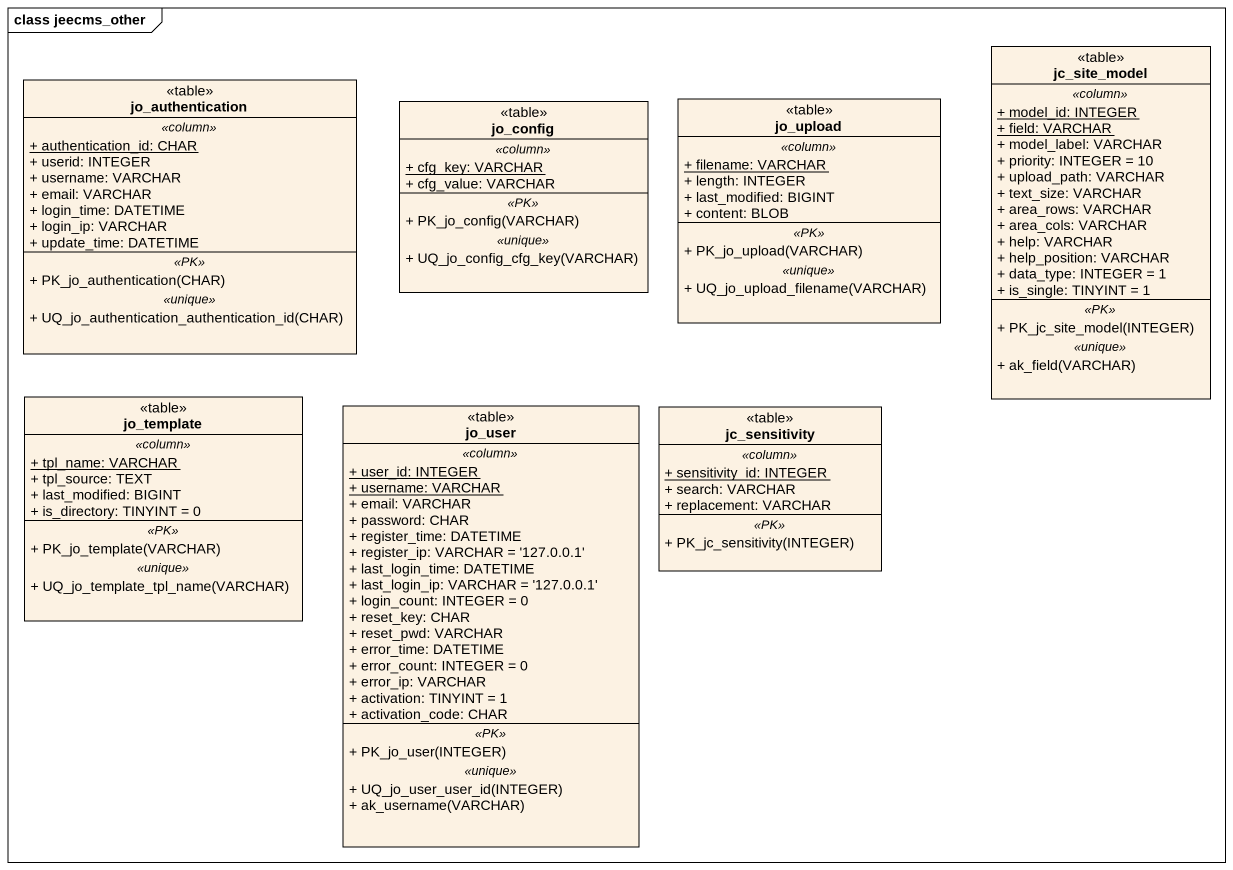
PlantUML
@startuml
mainframe class jeecms_other
hide circle
hide empty members
skinparam classAttributeIconSize 0
class jc_site_model <<table>> {
  .. <<column>> ..
  {static} + model_id: INTEGER
  {static} + field: VARCHAR
  + model_label: VARCHAR
  + priority: INTEGER = 10
  + upload_path: VARCHAR
  + text_size: VARCHAR
  + area_rows: VARCHAR
  + area_cols: VARCHAR
  + help: VARCHAR
  + help_position: VARCHAR
  + data_type: INTEGER = 1
  + is_single: TINYINT = 1
  .. <<PK>> ..
  + PK_jc_site_model(INTEGER)
  .. <<unique>> ..
  + ak_field(VARCHAR)
}
class jo_authentication <<table>> {
  .. <<column>> ..
  {static} + authentication_id: CHAR
  + userid: INTEGER
  + username: VARCHAR
  + email: VARCHAR
  + login_time: DATETIME
  + login_ip: VARCHAR
  + update_time: DATETIME
  .. <<PK>> ..
  + PK_jo_authentication(CHAR)
  .. <<unique>> ..
  + UQ_jo_authentication_authentication_id(CHAR)
}
class jo_config <<table>> {
  .. <<column>> ..
  {static} + cfg_key: VARCHAR
  + cfg_value: VARCHAR
  .. <<PK>> ..
  + PK_jo_config(VARCHAR)
  .. <<unique>> ..
  + UQ_jo_config_cfg_key(VARCHAR)
}
class jo_upload <<table>> {
  .. <<column>> ..
  {static} + filename: VARCHAR
  + length: INTEGER
  + last_modified: BIGINT
  + content: BLOB
  .. <<PK>> ..
  + PK_jo_upload(VARCHAR)
  .. <<unique>> ..
  + UQ_jo_upload_filename(VARCHAR)
}
class jo_template <<table>> {
  .. <<column>> ..
  {static} + tpl_name: VARCHAR
  + tpl_source: TEXT
  + last_modified: BIGINT
  + is_directory: TINYINT = 0
  .. <<PK>> ..
  + PK_jo_template(VARCHAR)
  .. <<unique>> ..
  + UQ_jo_template_tpl_name(VARCHAR)
}
class jo_user <<table>> {
  .. <<column>> ..
  {static} + user_id: INTEGER
  {static} + username: VARCHAR
  + email: VARCHAR
  + password: CHAR
  + register_time: DATETIME
  + register_ip: VARCHAR = '127.0.0.1'
  + last_login_time: DATETIME
  + last_login_ip: VARCHAR = '127.0.0.1'
  + login_count: INTEGER = 0
  + reset_key: CHAR
  + reset_pwd: VARCHAR
  + error_time: DATETIME
  + error_count: INTEGER = 0
  + error_ip: VARCHAR
  + activation: TINYINT = 1
  + activation_code: CHAR
  .. <<PK>> ..
  + PK_jo_user(INTEGER)
  .. <<unique>> ..
  + UQ_jo_user_user_id(INTEGER)
  + ak_username(VARCHAR)
}
class jc_sensitivity <<table>> {
  .. <<column>> ..
  {static} + sensitivity_id: INTEGER
  + search: VARCHAR
  + replacement: VARCHAR
  .. <<PK>> ..
  + PK_jc_sensitivity(INTEGER)
}
@enduml
